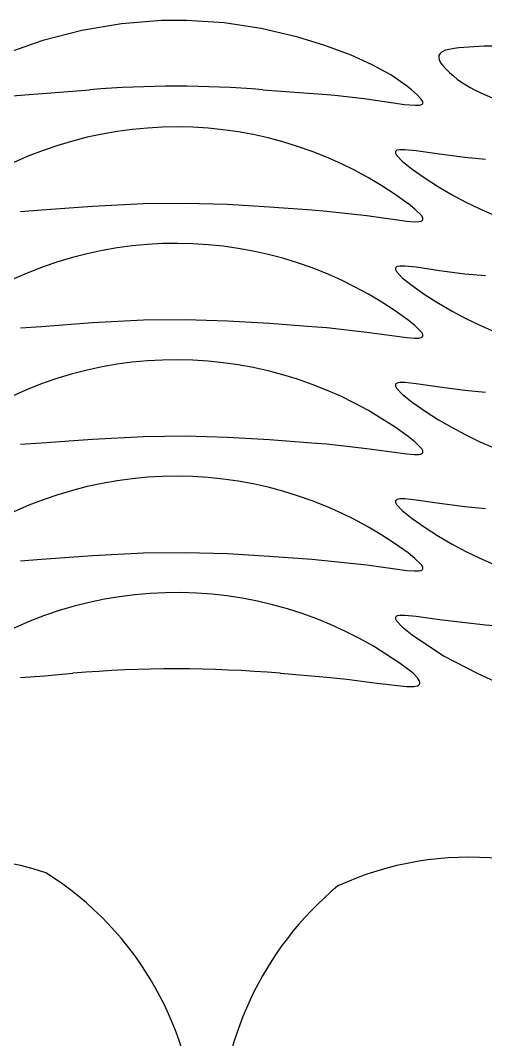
# Model space of a CAD drawing. Extents: x 398 to 509, y 623 to 780.
# Drawn here: x 452.09 to 457.09, y 672.29 to 683.23 of the extents above; entities that cross this region are included whole.
import ezdxf

# ---------------------------------------------------------------- set-up
doc = ezdxf.new("R2010")
doc.units = 0
doc.header["$MEASUREMENT"] = 0
doc.layers.add('1', color=4, linetype='Continuous')
doc.layers.add('2', color=3, linetype='Continuous')

# ---------------------------------------------------------------- blocks, each defined once
blk = doc.blocks.new('2018 PRISM')
at = {"layer": '1', "linetype": 'Continuous', "lineweight": 25}
for centre, radius, start, end in [((58.32, 27.191), 3.349, 84.1344, 114.7564), ((52.821, 27.501), 3.027, 71.5436, 93.0842)]:
    blk.add_arc(centre, radius, start, end, dxfattribs=at)
at = {"layer": '1'}
for centre, radius, start, end in [((51.945, 27.442), 3.457, 0.9813, 57.9607), ((59.163, 27.526), 3.517, 129.6925, 180.4283)]:
    blk.add_arc(centre, radius, start, end, dxfattribs=at)
at = {"layer": '2', "linetype": 'Continuous', "lineweight": 25}
for p, q in [((53.505, 38.723), (54.253, 38.778)), ((56.111, 38.778), (56.797, 38.727)), ((57.709, 38.778), (57.667, 38.814)), ((56.639, 37.489), (56.797, 37.477)), ((56.639, 36.239), (56.797, 36.227)), ((56.639, 34.989), (56.797, 34.977)), ((58.733, 33.014), (58.505, 33.031)), ((56.3, 32.515), (56.797, 32.474)), ((58.414, 32.515), (58.662, 32.401))]:
    blk.add_line(p, q, dxfattribs=at)
at = {"layer": '2', "linetype": 'Continuous', "lineweight": 25, "flags": 128}
for points in [[(57.667, 38.814), (57.487, 38.938), (57.278, 39.051), (57.061, 39.149), (56.777, 39.256), (56.487, 39.345), (56.094, 39.436), (55.694, 39.497), (55.29, 39.524), (55.023, 39.522), (54.592, 39.488), (54.165, 39.417), (53.746, 39.309), (53.34, 39.165), (53.131, 39.075), (52.929, 38.971), (52.738, 38.847)], [(58.487, 39.246), (58.218, 39.23), (58.168, 39.224), (58.075, 39.203), (58.032, 39.182), (58.015, 39.167), (58.004, 39.147), (58.001, 39.127), (58.005, 39.105), (58.022, 39.069), (58.04, 39.044)], [(52.652, 38.778), (52.6, 38.734), (52.556, 38.687), (52.539, 38.66), (52.535, 38.648), (52.536, 38.641), (52.539, 38.634), (52.543, 38.629), (52.553, 38.624), (52.583, 38.617), (52.651, 38.618), (52.718, 38.625), (52.985, 38.662), (53.252, 38.699), (53.505, 38.723)], [(56.797, 38.727), (56.884, 38.72), (57.2, 38.685), (57.514, 38.64), (57.633, 38.622), (57.753, 38.613), (57.794, 38.615), (57.808, 38.617), (57.824, 38.625), (57.829, 38.63), (57.832, 38.636), (57.832, 38.643), (57.83, 38.654), (57.814, 38.68), (57.77, 38.726), (57.709, 38.778)], [(58.505, 38.031), (58.281, 38.051), (58.008, 38.087), (57.76, 38.123), (57.636, 38.136), (57.582, 38.136), (57.555, 38.131), (57.547, 38.127), (57.54, 38.121), (57.536, 38.115), (57.535, 38.109), (57.537, 38.099), (57.547, 38.077), (57.609, 38.012), (57.715, 37.927)], [(53.732, 37.489), (54.28, 37.53), (54.829, 37.558), (55.279, 37.563), (55.73, 37.55), (56.184, 37.523), (56.639, 37.489)], [(56.797, 37.477), (57.228, 37.428), (57.659, 37.37), (57.742, 37.363), (57.789, 37.364), (57.813, 37.369), (57.821, 37.373), (57.828, 37.379), (57.831, 37.385), (57.832, 37.392), (57.83, 37.402), (57.818, 37.425), (57.745, 37.498), (57.672, 37.557)], [(53.505, 37.473), (53.505, 37.473), (53.732, 37.489)], [(58.505, 36.781), (58.281, 36.801), (58.008, 36.837), (57.76, 36.873), (57.636, 36.886), (57.582, 36.886), (57.555, 36.881), (57.547, 36.877), (57.54, 36.871), (57.536, 36.865), (57.535, 36.859), (57.537, 36.849), (57.547, 36.827), (57.609, 36.762), (57.715, 36.677)], [(53.505, 36.223), (53.505, 36.223), (53.732, 36.239)], [(53.732, 36.239), (54.28, 36.28), (54.829, 36.308), (55.279, 36.313), (55.73, 36.3), (56.184, 36.273), (56.639, 36.239)], [(56.797, 36.227), (57.228, 36.178), (57.659, 36.12), (57.742, 36.113), (57.789, 36.114), (57.813, 36.119), (57.821, 36.123), (57.828, 36.129), (57.831, 36.135), (57.832, 36.142), (57.83, 36.152), (57.818, 36.175), (57.745, 36.248), (57.672, 36.307)], [(58.505, 35.531), (58.281, 35.551), (58.008, 35.587), (57.76, 35.623), (57.636, 35.636), (57.582, 35.636), (57.555, 35.631), (57.547, 35.627), (57.54, 35.621), (57.536, 35.615), (57.535, 35.609), (57.537, 35.599), (57.547, 35.577), (57.609, 35.512), (57.715, 35.427)], [(53.732, 34.989), (54.28, 35.03), (54.829, 35.058), (55.279, 35.063), (55.73, 35.05), (56.184, 35.023), (56.639, 34.989)], [(56.797, 34.977), (57.228, 34.928), (57.659, 34.87), (57.742, 34.863), (57.789, 34.864), (57.813, 34.869), (57.821, 34.873), (57.828, 34.879), (57.831, 34.885), (57.832, 34.892), (57.83, 34.902), (57.818, 34.925), (57.745, 34.998), (57.672, 35.057)], [(53.505, 34.973), (53.505, 34.973), (53.732, 34.989)], [(58.505, 34.281), (58.281, 34.301), (58.008, 34.337), (57.76, 34.373), (57.636, 34.386), (57.582, 34.386), (57.555, 34.381), (57.547, 34.377), (57.54, 34.371), (57.536, 34.365), (57.535, 34.359), (57.537, 34.349), (57.547, 34.327), (57.609, 34.262), (57.715, 34.177)], [(53.732, 33.739), (54.28, 33.78), (54.829, 33.808), (55.279, 33.813), (55.73, 33.8), (56.184, 33.773), (56.639, 33.739)], [(53.505, 33.723), (53.505, 33.723), (53.732, 33.739)], [(56.639, 33.739), (57.228, 33.678), (57.659, 33.62), (57.742, 33.613), (57.789, 33.614), (57.813, 33.619), (57.821, 33.623), (57.828, 33.629), (57.831, 33.635), (57.832, 33.642), (57.83, 33.652), (57.818, 33.675), (57.745, 33.748), (57.672, 33.807)], [(58.505, 33.031), (58.008, 33.087), (57.76, 33.123), (57.636, 33.136), (57.582, 33.136), (57.555, 33.131), (57.547, 33.127), (57.54, 33.121), (57.536, 33.115), (57.535, 33.109), (57.537, 33.099), (57.547, 33.077), (57.609, 33.012), (57.716, 32.926)], [(57.716, 32.926), (58.053, 32.704), (58.414, 32.515)], [(53.505, 32.468), (53.764, 32.489), (54.068, 32.515)], [(56.797, 32.474), (57.014, 32.453), (57.335, 32.408), (57.656, 32.372), (57.732, 32.372), (57.772, 32.38), (57.784, 32.387), (57.789, 32.391), (57.795, 32.398), (57.798, 32.407), (57.798, 32.416), (57.794, 32.431), (57.773, 32.465), (57.725, 32.515)]]:
    blk.add_lwpolyline(points, dxfattribs=at)
at = {"layer": '2', "linetype": 'Continuous', "lineweight": 25}
for centre, radius, start, end in [((58.713, 31.029), 8.22, 88.1143, 91.5781), ((58.922, 39.834), 1.184, 221.8698, 243.103), ((55.182, 27.865), 10.953, 85.133, 94.867), ((60.181, 42.55), 4.177, 244.5493, 295.4507), ((55.18, 34.199), 4.181, 53.4183, 126.1249), ((60.18, 41.304), 4.181, 233.8756, 306.5812), ((55.18, 32.949), 4.181, 53.4183, 126.125), ((60.18, 40.054), 4.181, 233.8755, 306.5812), ((55.18, 31.699), 4.181, 53.4184, 126.1249), ((60.18, 38.804), 4.181, 233.8755, 306.5812), ((55.18, 30.449), 4.181, 53.4183, 126.125), ((60.18, 37.554), 4.181, 233.8756, 306.5811), ((55.18, 29.201), 4.18, 52.4651, 126.1319), ((55.182, 19.412), 13.15, 85.14, 94.8474)]:
    blk.add_arc(centre, radius, start, end, dxfattribs=at)

msp = doc.modelspace()

# ---------------------------------------------------------------- block references
at = {"layer": '1'}
msp.add_blockref('2018 PRISM', (398.58, 643.705), dxfattribs=at)

doc.saveas('drawing.dxf')
